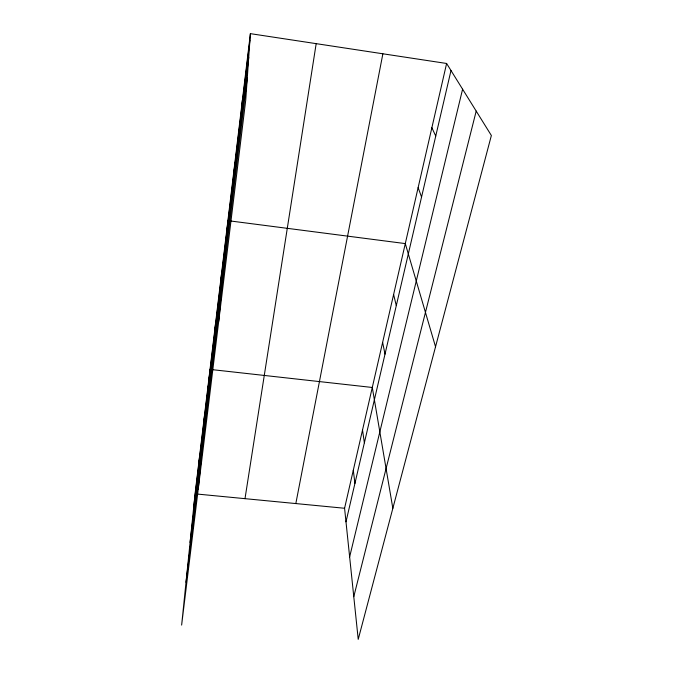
<?xml version="1.0" encoding="UTF-8"?>
<svg xmlns="http://www.w3.org/2000/svg" width="673" height="673" viewBox="0 0 673 673"><rect width="100%" height="100%" fill="white"/><g stroke="black" fill="none" stroke-linecap="round" stroke-linejoin="round"><path stroke-width="1.01" d="M250.39 33.65L245.729 100.134L181.634 625.091L195.061 493.847L250.39 33.65L446.611 63.472L491.366 135.5L358.221 639.35L344.576 508.266L446.611 63.472M241.725 108.328L242.356 100.462M234.095 171.682L234.885 162.639M218.717 321.358L227.911 220.651L405.289 243.592L435.532 346.772M220.542 284.233L221.568 273.356M214.502 334.431L215.621 322.847M203.482 425.984L204.752 413.272M198.198 489.464L210.026 369.401L372.287 387.471L392.839 508.342M198.442 467.836L199.772 454.687M193.681 507.375L249.935 40.128M190.089 542.438L248.732 57.306M186.017 582.263L247.311 77.521M244.997 498.668L316.175 43.644M295.826 503.564L382.878 53.79M345.989 521.819L450.994 70.53M349.64 556.899L462.595 89.206M353.779 596.665L476.198 111.104M197.147 494.049L344.576 508.266M431.873 127.727L435.751 136.055M418.126 187.624L421.559 197.038M393.612 294.513L396.296 305.618M382.626 342.38L385.006 354.141M362.528 430.013L364.371 442.809M353.308 470.217L354.923 483.416"/></g></svg>
